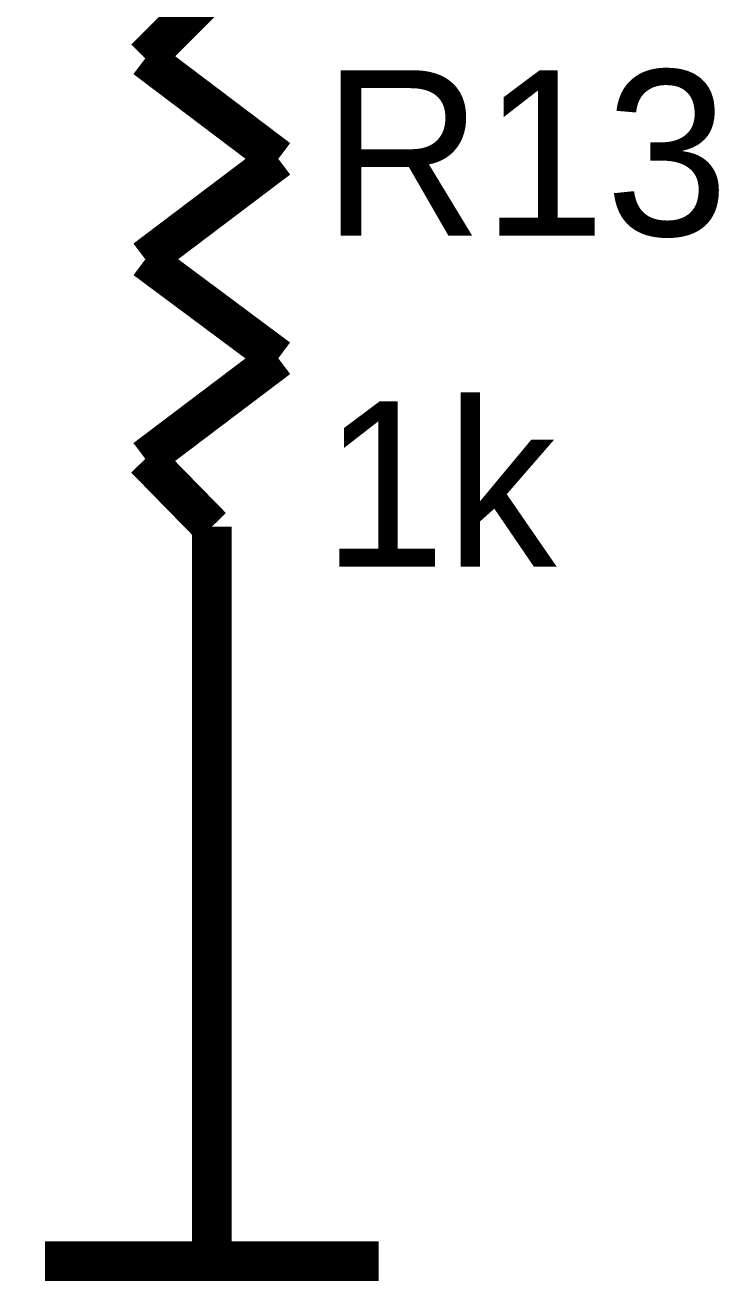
# Model space of a CAD drawing. Header units: millimetres. Extents: x 0 to 19, y 0 to 9.5.
# Drawn here: x 4.5443 to 4.7518, y 1.194 to 1.5697 of the extents above; entities that cross this region are included whole.
import ezdxf

# ---------------------------------------------------------------- set-up
doc = ezdxf.new("R2010")
doc.units = ezdxf.units.MM
doc.header["$MEASUREMENT"] = 0
doc.layers.add('Sheet', color=255, linetype='Continuous')

msp = doc.modelspace()

# ---------------------------------------------------------------- linework, layer by layer
at = {"layer": 'Sheet', "const_width": 0.0118}
for points in [[(4.60013, 1.57965), (4.58023, 1.55975)], [(4.58023, 1.55975), (4.62002, 1.52969)], [(4.62002, 1.52969), (4.58023, 1.49963)], [(4.58023, 1.49963), (4.62002, 1.47001)], [(4.62002, 1.47001), (4.58023, 1.43994)], [(4.58023, 1.43994), (4.60013, 1.41961)], [(4.60013, 1.41961), (4.60013, 1.39971)], [(4.60013, 1.39971), (4.60013, 1.2998)], [(4.60013, 1.2998), (4.60013, 1.19988)], [(4.55017, 1.19988), (4.65008, 1.19988)]]:
    msp.add_lwpolyline(points, dxfattribs=at)

# ---------------------------------------------------------------- texts
at = {"layer": 'Sheet'}
for s, p in [('R13', (4.63328, 1.5067)), ('1k', (4.63328, 1.40767))]:
    msp.add_text(s, height=0.049516, dxfattribs=at).set_placement(p)

doc.saveas('drawing.dxf')
